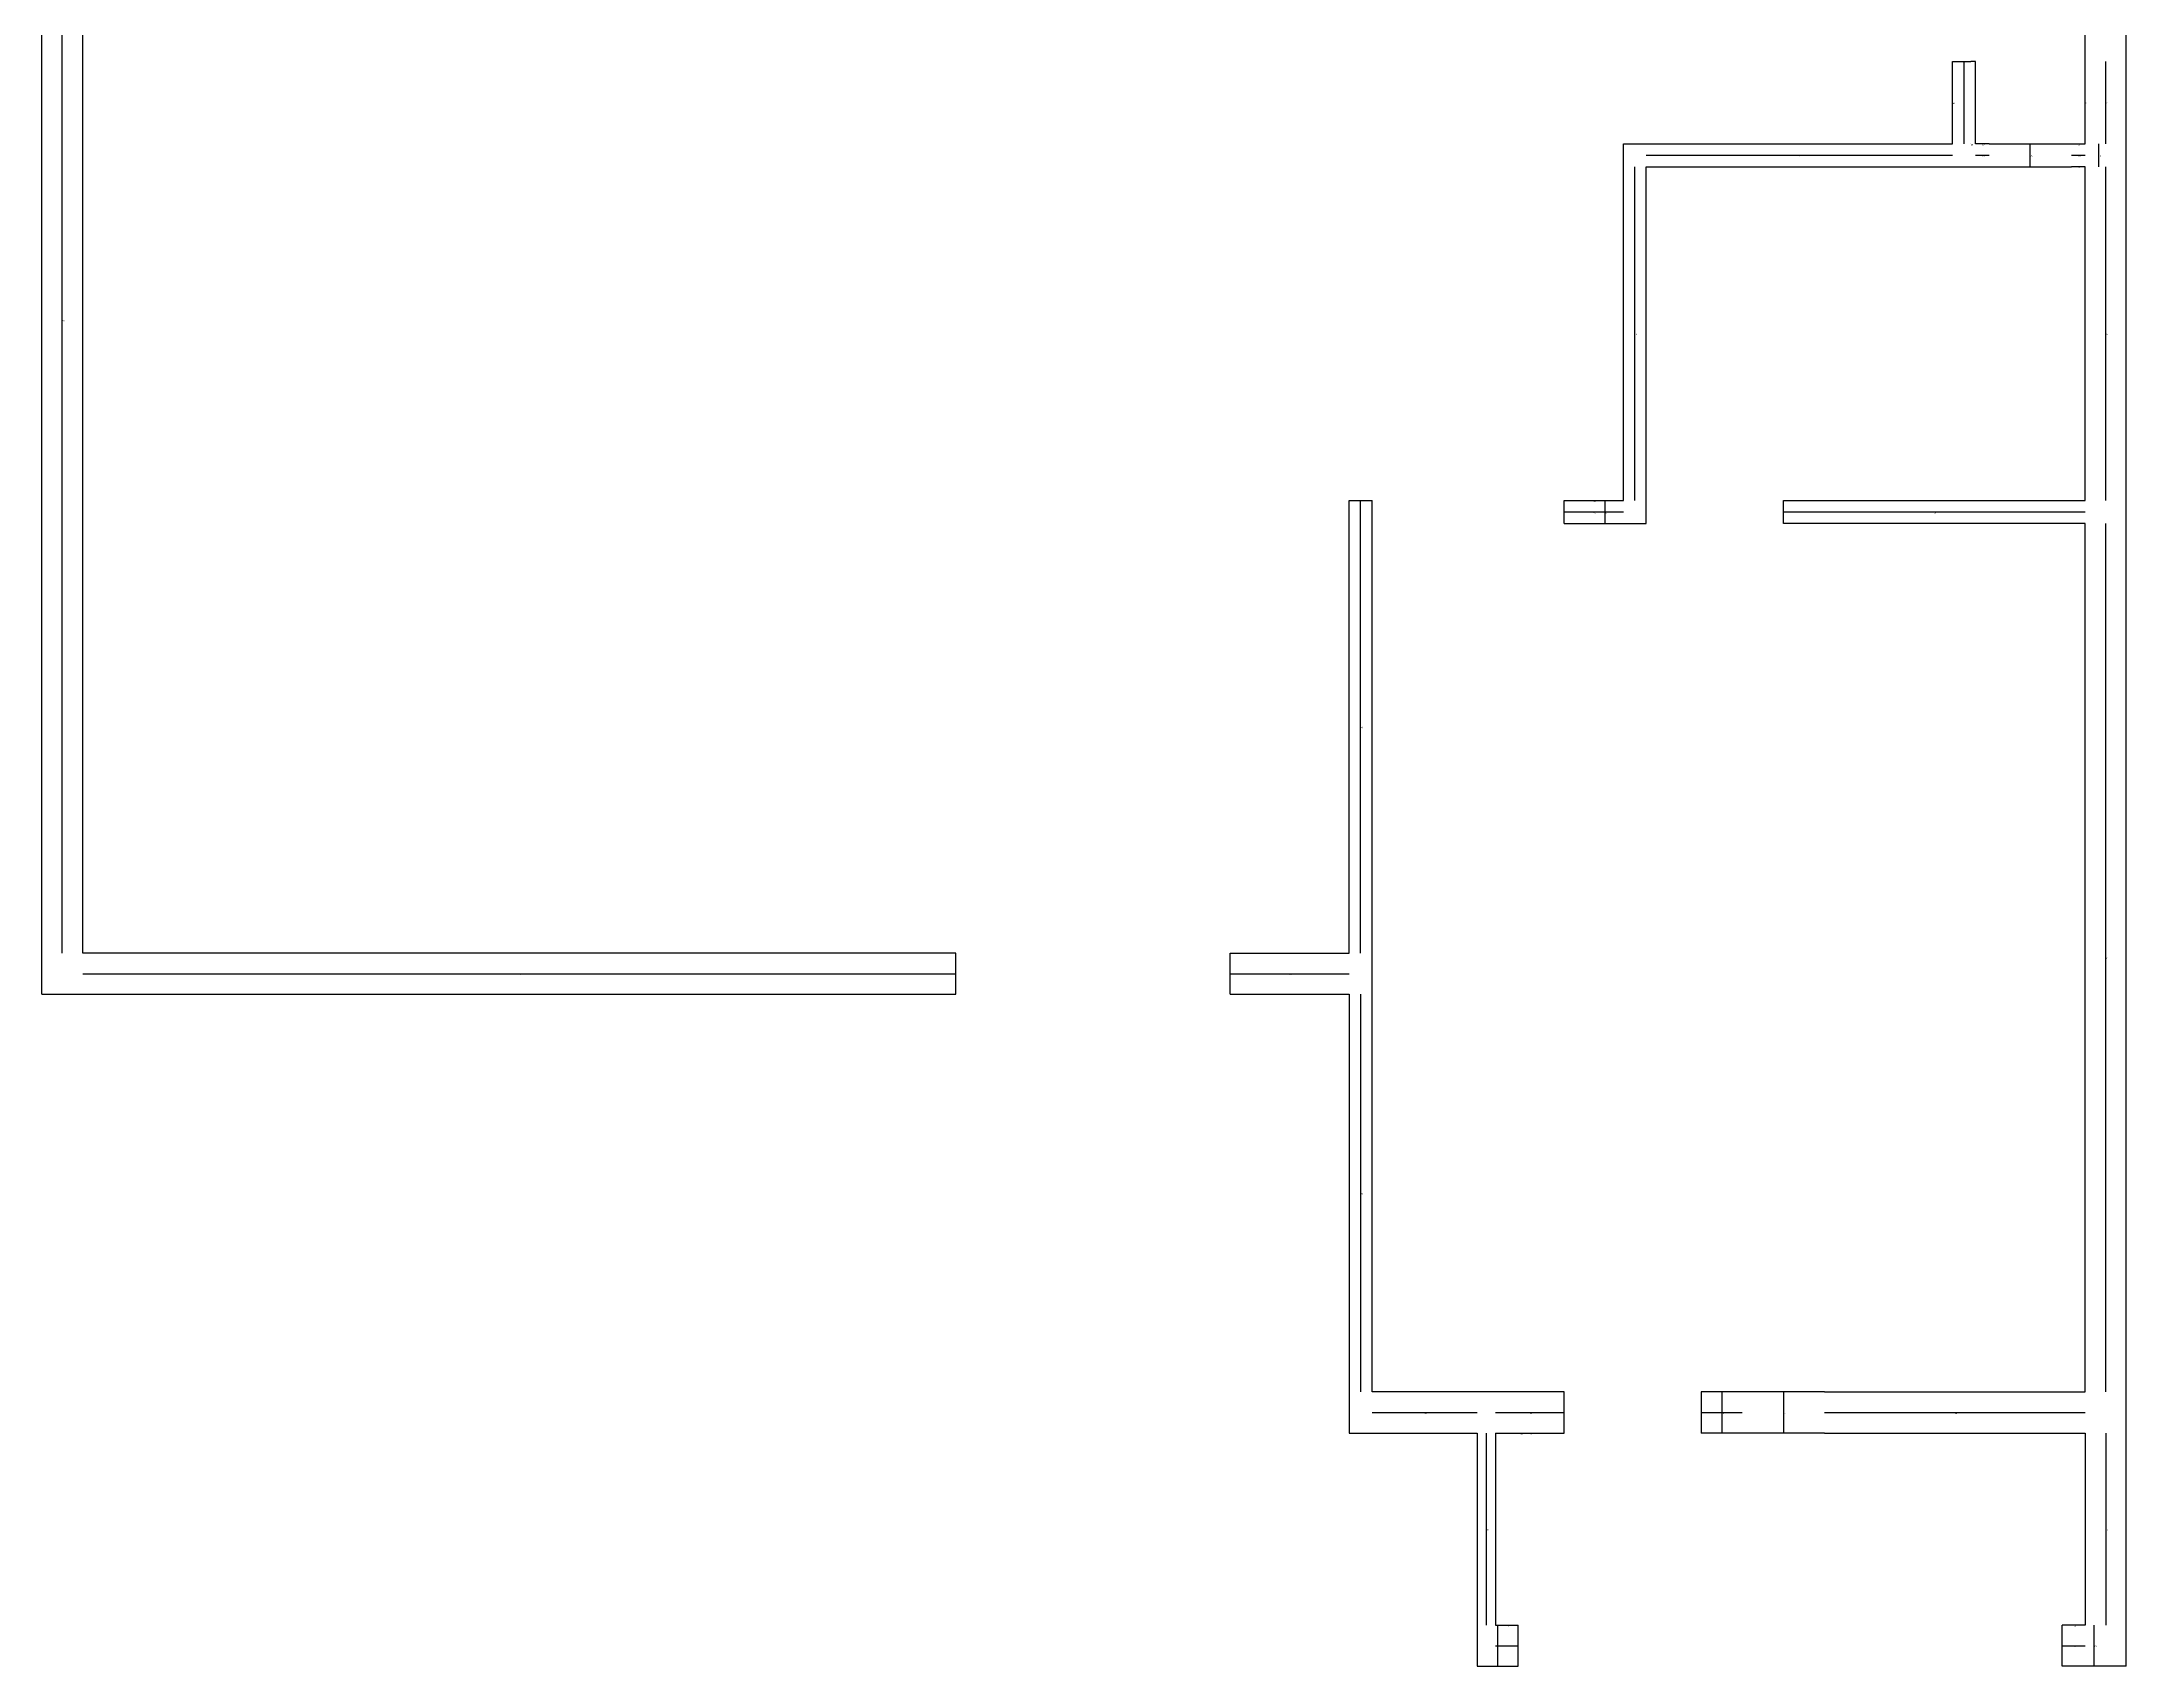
# Model space of a CAD drawing. Header units: metres. Extents: x 328 to 784, y 390 to 981.
# Drawn here: x 328 to 784, y 390 to 745.4 of the extents above; entities that cross this region are included whole.
import ezdxf

# ---------------------------------------------------------------- set-up
doc = ezdxf.new("R2010")
doc.units = ezdxf.units.M

msp = doc.modelspace()

# ---------------------------------------------------------------- linework, layer by layer
at = {"layer": 'centrelines'}
for p, q in [((332.5, 546), (332.5, 823)), ((748.5, 723), (748.5, 741)), ((779.5, 723), (779.5, 741)), ((746, 732), (746, 732)), ((751, 732), (751, 732)), ((775, 732), (775, 732)), ((679, 720.5), (746, 720.5)), ((750, 723), (750, 723)), ((751, 720.5), (754, 720.5)), ((752.5, 723), (752.5, 723)), ((763, 718), (763, 723)), ((772, 720.5), (775, 720.5)), ((773.5, 723), (773.5, 723)), ((778, 718), (778, 723)), ((676.5, 645), (676.5, 718)), ((773.5, 718), (773.5, 718)), ((779.5, 645), (779.5, 718)), ((616.5, 546), (616.5, 645)), ((667.5, 645), (667.5, 645)), ((670, 640), (670, 645)), ((661, 642.5), (674, 642.5)), ((709, 642.5), (775, 642.5)), ((779.5, 450), (779.5, 640)), ((337, 541.5), (528, 541.5)), ((588, 541.5), (614, 541.5)), ((616.5, 537), (616.5, 450)), ((695.5, 450), (695.5, 441)), ((709, 450), (709, 441)), ((619, 445.5), (642, 445.5)), ((646, 445.5), (661, 445.5)), ((691, 445.5), (700, 445.5)), ((718, 445.5), (775, 445.5)), ((644, 441), (644, 399)), ((651.5, 441), (651.5, 441)), ((653.5, 441), (653.5, 441)), ((779.5, 441), (779.5, 399)), ((646.5, 390), (646.5, 399)), ((648.5, 399), (648.5, 399)), ((772.5, 399), (772.5, 399)), ((777, 390), (777, 399)), ((646, 394.5), (651, 394.5)), ((770, 394.5), (775, 394.5))]:
    msp.add_line(p, q, dxfattribs=at)
at = {"layer": 'wall'}
for p, q in [((328, 537), (328, 981)), ((337, 546), (337, 823)), ((775, 741), (775, 759)), ((784, 741), (784, 759)), ((746, 723), (746, 741)), ((746, 741), (750, 741)), ((751, 741), (750, 741)), ((751, 723), (751, 741)), ((775, 723), (775, 741)), ((784, 390), (784, 741)), ((674, 645), (674, 723)), ((674, 723), (746, 723)), ((754, 723), (751, 723)), ((754, 723), (772, 723)), ((772, 723), (775, 723)), ((679, 640), (679, 718)), ((679, 718), (754, 718)), ((754, 718), (772, 718)), ((775, 718), (772, 718)), ((775, 645), (775, 718)), ((614, 546), (614, 645)), ((614, 645), (619, 645)), ((619, 450), (619, 645)), ((661, 640), (661, 645)), ((661, 645), (674, 645)), ((709, 640), (709, 645)), ((709, 645), (775, 645)), ((661, 640), (679, 640)), ((775, 640), (709, 640)), ((775, 450), (775, 640)), ((528, 546), (337, 546)), ((528, 537), (528, 546)), ((588, 537), (588, 546)), ((588, 546), (614, 546)), ((328, 537), (528, 537)), ((588, 537), (614, 537)), ((614, 537), (614, 441)), ((661, 450), (619, 450)), ((661, 441), (661, 450)), ((700, 450), (691, 450)), ((691, 450), (691, 441)), ((718, 450), (700, 450)), ((718, 450), (775, 450)), ((614, 441), (642, 441)), ((642, 441), (642, 390)), ((646, 441), (661, 441)), ((646, 441), (646, 399)), ((700, 441), (691, 441)), ((718, 441), (700, 441)), ((718, 441), (775, 441)), ((775, 441), (775, 399)), ((646, 399), (651, 399)), ((651, 390), (651, 399)), ((775, 399), (770, 399)), ((770, 390), (770, 399)), ((642, 390), (651, 390)), ((784, 390), (770, 390))]:
    msp.add_line(p, q, dxfattribs=at)

# ---------------------------------------------------------------- texts
at = {"layer": 'centrelines', "char_height": 0.3, "attachment_point": 1}
for s, insert in [('10', (746, 732)), ('4', (748.5, 732)), ('11', (751, 732)), ('24', (775, 732)), ('21', (779.5, 732)), ('22', (712.5, 720.5)), ('18', (750, 723)), ('23', (752.5, 720.5)), ('19', (752.5, 723)), ('25', (763, 720.5)), ('27', (773.5, 723)), ('28', (773.5, 720.5)), ('29', (778, 720.5)), ('32', (773.5, 718)), ('78', (332.5, 684.5)), ('35', (676.5, 681.5)), ('33', (779.5, 681.5)), ('43', (667.5, 645)), ('41', (667.5, 642.5)), ('42', (670, 642.5)), ('37', (742, 642.5)), ('48', (616.5, 595.5)), ('38', (779.5, 545)), ('58', (432.5, 541.5)), ('54', (601, 541.5)), ('55', (616.5, 493.5)), ('66', (630.5, 445.5)), ('64', (653.5, 445.5)), ('60', (695.5, 445.5)), ('62', (695.5, 445.5)), ('59', (709, 445.5)), ('61', (746.5, 445.5)), ('68', (651.5, 441)), ('67', (653.5, 441)), ('69', (644, 420)), ('63', (779.5, 420)), ('75', (648.5, 399)), ('72', (772.5, 399)), ('76', (646.5, 394.5)), ('77', (648.5, 394.5)), ('74', (772.5, 394.5)), ('73', (777, 394.5))]:
    msp.add_mtext(s, dxfattribs=dict(at, insert=insert))

doc.saveas('drawing.dxf')
